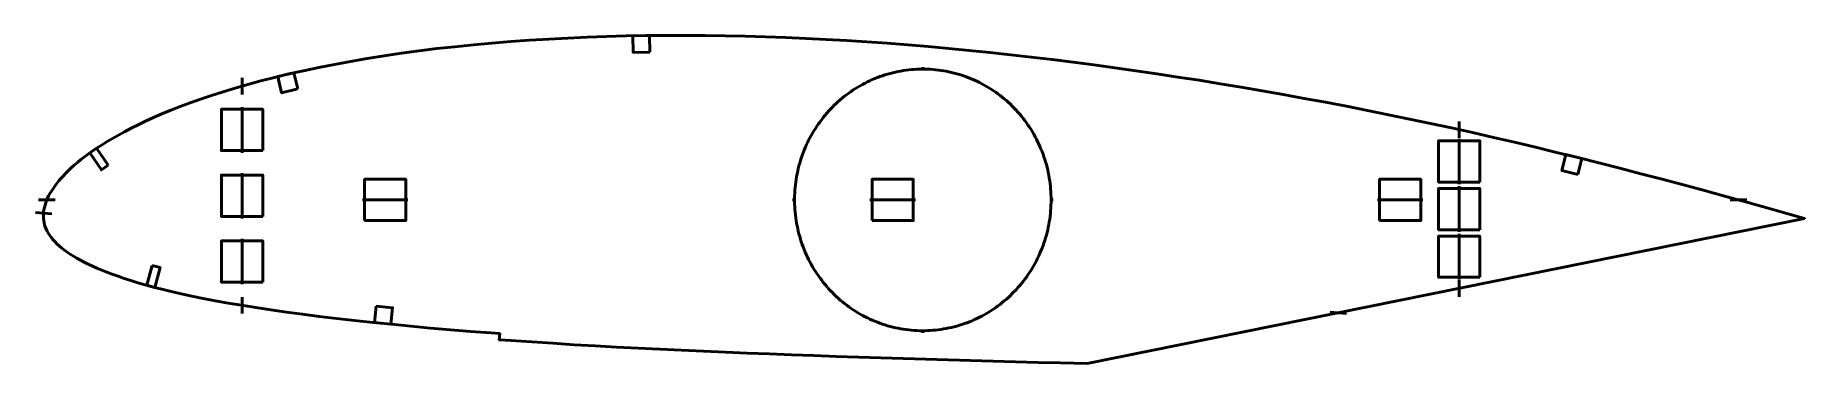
# Model space of a CAD drawing. Header units: metres. Extents: x -1 to 427, y 60 to 140.
import ezdxf

# ---------------------------------------------------------------- set-up
doc = ezdxf.new("R2010")
doc.units = ezdxf.units.M
doc.layers.add('Layer', color=1, linetype='Continuous', lineweight=50)

msp = doc.modelspace()

# ---------------------------------------------------------------- linework, layer by layer
at = {"layer": 'Layer'}
for p, q in [((48.75, 125.54), (48.75, 129.54)), ((213.75, 131.68), (213.75, 132.18)), ((48.75, 122.43), (48.75, 111.43)), ((343.75, 115.01), (343.75, 119.01)), ((343.75, 114.82), (343.75, 103.82)), ((48.75, 106.5), (48.75, 95.5)), ((343.75, 103.29), (343.75, 92.29)), ((3.42, 100), (-0.58, 100)), ((88.93, 100), (77.93, 100)), ((182.66, 100), (182.16, 100)), ((211.94, 100), (200.94, 100)), ((244.84, 100), (245.34, 100)), ((334.95, 100), (323.95, 100)), ((409.46, 100), (413.46, 100)), ((2.63, 96.64), (-1.35, 96.95)), ((48.75, 90.58), (48.75, 79.58)), ((343.75, 91.75), (343.75, 80.75)), ((343.75, 80.56), (343.75, 76.56)), ((48.75, 76.46), (48.75, 72.46)), ((312.45, 72.8), (316.44, 72.5)), ((213.75, 68.32), (213.75, 67.82))]:
    msp.add_line(p, q, dxfattribs=at)
for points in [[(427.48, 95.46), (427.48, 95.46), (423.77, 96.51), (418.64, 97.98), (413.51, 99.43), (408.38, 100.86), (403.25, 102.26), (398.11, 103.63), (392.96, 104.98), (387.82, 106.33), (382.7, 107.67), (377.59, 108.99), (372.49, 110.27), (367.38, 111.51), (362.28, 112.73), (357.17, 113.94), (352.08, 115.13), (346.99, 116.29), (341.9, 117.42), (336.81, 118.52), (331.71, 119.58), (326.61, 120.62), (321.51, 121.65), (316.42, 122.66), (311.32, 123.64), (306.22, 124.59), (301.12, 125.5), (296.01, 126.4), (290.91, 127.27), (285.8, 128.13), (280.7, 128.96), (275.6, 129.75), (270.5, 130.52), (265.4, 131.26), (260.31, 131.98), (255.22, 132.68), (250.15, 133.35), (245.09, 133.98), (240.04, 134.59), (235.01, 135.16), (230, 135.7), (225.01, 136.21), (220.02, 136.69), (215.05, 137.13), (210.09, 137.54), (205.13, 137.92), (200.18, 138.26), (195.24, 138.57), (190.31, 138.86), (185.39, 139.1), (180.48, 139.31), (175.59, 139.49), (170.71, 139.62), (165.84, 139.73), (160.99, 139.8), (156.16, 139.83), (151.36, 139.83), (146.58, 139.78), (141.83, 139.7), (137.11, 139.58), (132.4, 139.41), (127.71, 139.2), (123.06, 138.96), (118.44, 138.68), (113.86, 138.35), (109.32, 137.97), (104.81, 137.54), (100.35, 137.1), (95.96, 136.62), (91.63, 136.09), (87.37, 135.51), (83.18, 134.88), (79.08, 134.21), (75.06, 133.51), (71.13, 132.79), (67.31, 132.05), (63.61, 131.29), (60.04, 130.49), (56.6, 129.66), (53.3, 128.81), (50.12, 127.94), (47.07, 127.06), (44.15, 126.17), (41.35, 125.28), (38.69, 124.4), (36.16, 123.51), (33.76, 122.61), (31.47, 121.71), (29.32, 120.82), (27.28, 119.94), (25.36, 119.06), (23.56, 118.2), (21.86, 117.35), (20.26, 116.52), (18.76, 115.7), (17.35, 114.9), (16.03, 114.13), (14.8, 113.36), (13.64, 112.62), (12.55, 111.88), (11.53, 111.16), (10.58, 110.45), (9.68, 109.76), (8.84, 109.07), (8.05, 108.39), (7.31, 107.73), (6.62, 107.07), (5.97, 106.42), (5.37, 105.78), (4.8, 105.15), (4.28, 104.53), (3.79, 103.91), (3.34, 103.3), (2.92, 102.69), (2.52, 102.09), (2.17, 101.51), (1.85, 100.96), (1.59, 100.4), (1.35, 99.84), (1.16, 99.28), (0.99, 98.71), (0.84, 98.13), (0.73, 97.62), (0.65, 97.11), (0.63, 96.6), (0.62, 96.05), (0.63, 95.51), (0.67, 94.99), (0.74, 94.48), (0.85, 93.97), (1.02, 93.45), (1.22, 92.93), (1.48, 92.41), (1.79, 91.88), (2.14, 91.36), (2.53, 90.84), (2.95, 90.32), (3.42, 89.81), (3.92, 89.3), (4.47, 88.8), (5.06, 88.3), (5.69, 87.82), (6.37, 87.33), (7.1, 86.85), (7.87, 86.38), (8.69, 85.9), (9.56, 85.42), (10.48, 84.93), (11.45, 84.45), (12.48, 83.96), (13.57, 83.48), (14.73, 82.99), (15.96, 82.5), (17.28, 82), (18.68, 81.5), (20.17, 80.99), (21.76, 80.47), (23.46, 79.94), (25.28, 79.42), (27.23, 78.89), (29.33, 78.36), (31.58, 77.82), (33.99, 77.27), (36.56, 76.71), (39.31, 76.15), (42.23, 75.59), (45.34, 75.03), (48.62, 74.48), (52.08, 73.94), (55.71, 73.4), (59.48, 72.85), (63.39, 72.3), (67.44, 71.78), (71.64, 71.27), (75.97, 70.79), (80.42, 70.32), (84.99, 69.88), (89.66, 69.43), (94.41, 68.98), (99.23, 68.55), (104.11, 68.16), (109.05, 67.78), (111.2, 67.63), (111.1, 66.14), (113.94, 65.94), (118.99, 65.61), (124.08, 65.27), (129.2, 64.94), (134.36, 64.64), (139.54, 64.37), (144.75, 64.11), (150, 63.85), (155.27, 63.6), (160.56, 63.35), (165.88, 63.11), (171.21, 62.89), (176.57, 62.69), (181.94, 62.49), (187.33, 62.3), (192.73, 62.11), (198.15, 61.92), (203.57, 61.74), (209, 61.56), (214.44, 61.4), (219.89, 61.24), (225.34, 61.09), (230.79, 60.94), (236.24, 60.8), (241.68, 60.66), (247.12, 60.52), (253.58, 60.37), (427.48, 95.46)], [(244.84, 100), (244.83, 100.67), (244.81, 101.33), (244.78, 102), (244.73, 102.66), (244.67, 103.32), (244.59, 103.98), (244.5, 104.64), (244.4, 105.3), (244.28, 105.96), (244.15, 106.61), (244.01, 107.26), (243.86, 107.9), (243.69, 108.55), (243.5, 109.19), (243.31, 109.82), (243.1, 110.45), (242.88, 111.08), (242.64, 111.7), (242.39, 112.31), (242.13, 112.92), (241.86, 113.53), (241.58, 114.13), (241.28, 114.72), (240.97, 115.31), (240.65, 115.89), (240.31, 116.46), (239.97, 117.02), (239.61, 117.58), (239.24, 118.13), (238.86, 118.67), (238.47, 119.21), (238.07, 119.73), (237.66, 120.25), (237.24, 120.76), (236.8, 121.25), (236.36, 121.74), (235.91, 122.22), (235.44, 122.69), (234.97, 123.15), (234.49, 123.6), (234, 124.04), (233.5, 124.47), (232.99, 124.88), (232.47, 125.29), (231.94, 125.69), (231.41, 126.07), (230.87, 126.44), (230.32, 126.8), (229.76, 127.15), (229.2, 127.49), (228.63, 127.81), (228.05, 128.13), (227.47, 128.43), (226.88, 128.71), (226.29, 128.99), (225.68, 129.25), (225.08, 129.5), (224.47, 129.73), (223.85, 129.96), (223.23, 130.17), (222.61, 130.36), (221.98, 130.55), (221.35, 130.72), (220.71, 130.87), (220.08, 131.01), (219.43, 131.14), (218.79, 131.26), (218.14, 131.36), (217.5, 131.45), (216.85, 131.52), (216.2, 131.58), (215.55, 131.62), (214.89, 131.66), (214.24, 131.67), (213.59, 131.68), (212.93, 131.67), (212.28, 131.64), (211.63, 131.6), (210.98, 131.55), (210.33, 131.48), (209.68, 131.4), (209.03, 131.31), (208.39, 131.2), (207.75, 131.08), (207.11, 130.94), (206.47, 130.8), (205.84, 130.63), (205.21, 130.46), (204.58, 130.27), (203.96, 130.06), (203.34, 129.85), (202.73, 129.62), (202.12, 129.38), (201.51, 129.12), (200.92, 128.85), (200.32, 128.57), (199.74, 128.28), (199.16, 127.97), (198.58, 127.65), (198.02, 127.32), (197.46, 126.98), (196.9, 126.62), (196.36, 126.26), (195.82, 125.88), (195.29, 125.49), (194.77, 125.09), (194.26, 124.68), (193.75, 124.25), (193.26, 123.82), (192.77, 123.38), (192.29, 122.92), (191.82, 122.46), (191.37, 121.98), (190.92, 121.5), (190.48, 121.01), (190.05, 120.5), (189.63, 119.99), (189.23, 119.47), (188.83, 118.94), (188.45, 118.4), (188.07, 117.86), (187.71, 117.3), (187.36, 116.74), (187.02, 116.17), (186.69, 115.6), (186.38, 115.01), (186.07, 114.43), (185.78, 113.83), (185.5, 113.23), (185.24, 112.62), (184.98, 112.01), (184.74, 111.39), (184.51, 110.76), (184.3, 110.14), (184.09, 109.5), (183.9, 108.87), (183.73, 108.23), (183.56, 107.58), (183.42, 106.93), (183.28, 106.28), (183.16, 105.63), (183.05, 104.97), (182.95, 104.31), (182.87, 103.65), (182.8, 102.99), (182.75, 102.33), (182.7, 101.66), (182.68, 101), (182.66, 100.33), (182.66, 99.67), (182.68, 99), (182.7, 98.34), (182.75, 97.67), (182.8, 97.01), (182.87, 96.35), (182.95, 95.69), (183.05, 95.03), (183.16, 94.37), (183.28, 93.72), (183.42, 93.07), (183.56, 92.42), (183.73, 91.77), (183.9, 91.13), (184.09, 90.5), (184.3, 89.86), (184.51, 89.24), (184.74, 88.61), (184.98, 87.99), (185.24, 87.38), (185.5, 86.77), (185.78, 86.17), (186.07, 85.57), (186.38, 84.99), (186.69, 84.4), (187.02, 83.83), (187.36, 83.26), (187.71, 82.7), (188.07, 82.14), (188.45, 81.6), (188.83, 81.06), (189.23, 80.53), (189.63, 80.01), (190.05, 79.5), (190.48, 78.99), (190.92, 78.5), (191.37, 78.02), (191.82, 77.54), (192.29, 77.08), (192.77, 76.62), (193.26, 76.18), (193.75, 75.75), (194.26, 75.32), (194.77, 74.91), (195.29, 74.51), (195.82, 74.12), (196.36, 73.74), (196.9, 73.38), (197.46, 73.02), (198.02, 72.68), (198.58, 72.35), (199.16, 72.03), (199.74, 71.72), (200.32, 71.43), (200.92, 71.15), (201.51, 70.88), (202.12, 70.62), (202.73, 70.38), (203.34, 70.15), (203.96, 69.94), (204.58, 69.73), (205.21, 69.54), (205.84, 69.37), (206.47, 69.2), (207.11, 69.06), (207.75, 68.92), (208.39, 68.8), (209.03, 68.69), (209.68, 68.6), (210.33, 68.52), (210.98, 68.45), (211.63, 68.4), (212.28, 68.36), (212.93, 68.33), (213.59, 68.32), (214.24, 68.33), (214.89, 68.34), (215.55, 68.38), (216.2, 68.42), (216.85, 68.48), (217.5, 68.55), (218.14, 68.64), (218.79, 68.74), (219.43, 68.86), (220.08, 68.99), (220.71, 69.13), (221.35, 69.28), (221.98, 69.45), (222.61, 69.64), (223.23, 69.83), (223.85, 70.04), (224.47, 70.27), (225.08, 70.5), (225.68, 70.75), (226.29, 71.01), (226.88, 71.29), (227.47, 71.57), (228.05, 71.87), (228.63, 72.19), (229.2, 72.51), (229.76, 72.85), (230.32, 73.2), (230.87, 73.56), (231.41, 73.93), (231.94, 74.31), (232.47, 74.71), (232.99, 75.12), (233.5, 75.53), (234, 75.96), (234.49, 76.4), (234.97, 76.85), (235.44, 77.31), (235.91, 77.78), (236.36, 78.26), (236.8, 78.75), (237.24, 79.24), (237.66, 79.75), (238.07, 80.27), (238.47, 80.79), (238.86, 81.33), (239.24, 81.87), (239.61, 82.42), (239.97, 82.98), (240.31, 83.54), (240.65, 84.11), (240.97, 84.69), (241.28, 85.28), (241.58, 85.87), (241.86, 86.47), (242.13, 87.08), (242.39, 87.69), (242.64, 88.3), (242.88, 88.92), (243.1, 89.55), (243.31, 90.18), (243.5, 90.81), (243.69, 91.45), (243.86, 92.1), (244.01, 92.74), (244.15, 93.39), (244.28, 94.04), (244.4, 94.7), (244.5, 95.36), (244.59, 96.02), (244.67, 96.68), (244.73, 97.34), (244.78, 98), (244.81, 98.67), (244.83, 99.33), (244.84, 100)]]:
    msp.add_lwpolyline(points, close=True, dxfattribs=at)
for points in [[(147.55, 135.8), (143.55, 135.73), (143.49, 139.73), (147.49, 139.8), (147.55, 135.8)], [(62.22, 126.9), (58.33, 125.96), (57.39, 129.85), (61.28, 130.79), (62.22, 126.9)], [(53.75, 111.93), (43.75, 111.93), (43.75, 121.93), (53.75, 121.93), (53.75, 111.93)], [(16.29, 108.38), (14.64, 107.25), (11.83, 111.39), (13.49, 112.52), (16.29, 108.38)], [(348.75, 104.32), (338.75, 104.32), (338.75, 114.32), (348.75, 114.32), (348.75, 104.32)], [(372.52, 106.14), (368.64, 107.09), (369.59, 110.98), (373.47, 110.03), (372.52, 106.14)], [(53.75, 96), (43.75, 96), (43.75, 106), (53.75, 106), (53.75, 96)], [(78.43, 95), (78.43, 105), (88.43, 105), (88.43, 95), (78.43, 95)], [(201.44, 95), (201.44, 105), (211.44, 105), (211.44, 95), (201.44, 95)], [(324.45, 95), (324.45, 105), (334.45, 105), (334.45, 95), (324.45, 95)], [(348.75, 92.79), (338.75, 92.79), (338.75, 102.79), (348.75, 102.79), (348.75, 92.79)], [(53.75, 80.08), (43.75, 80.08), (43.75, 90.08), (53.75, 90.08), (53.75, 80.08)], [(348.75, 81.25), (338.75, 81.25), (338.75, 91.25), (348.75, 91.25), (348.75, 81.25)], [(26.95, 84.15), (28.89, 83.63), (27.59, 78.8), (25.65, 79.32), (26.95, 84.15)], [(81.25, 74.26), (85.23, 73.87), (84.84, 69.89), (80.86, 70.28), (81.25, 74.26)]]:
    msp.add_lwpolyline(points, dxfattribs=at)

doc.saveas('drawing.dxf')
